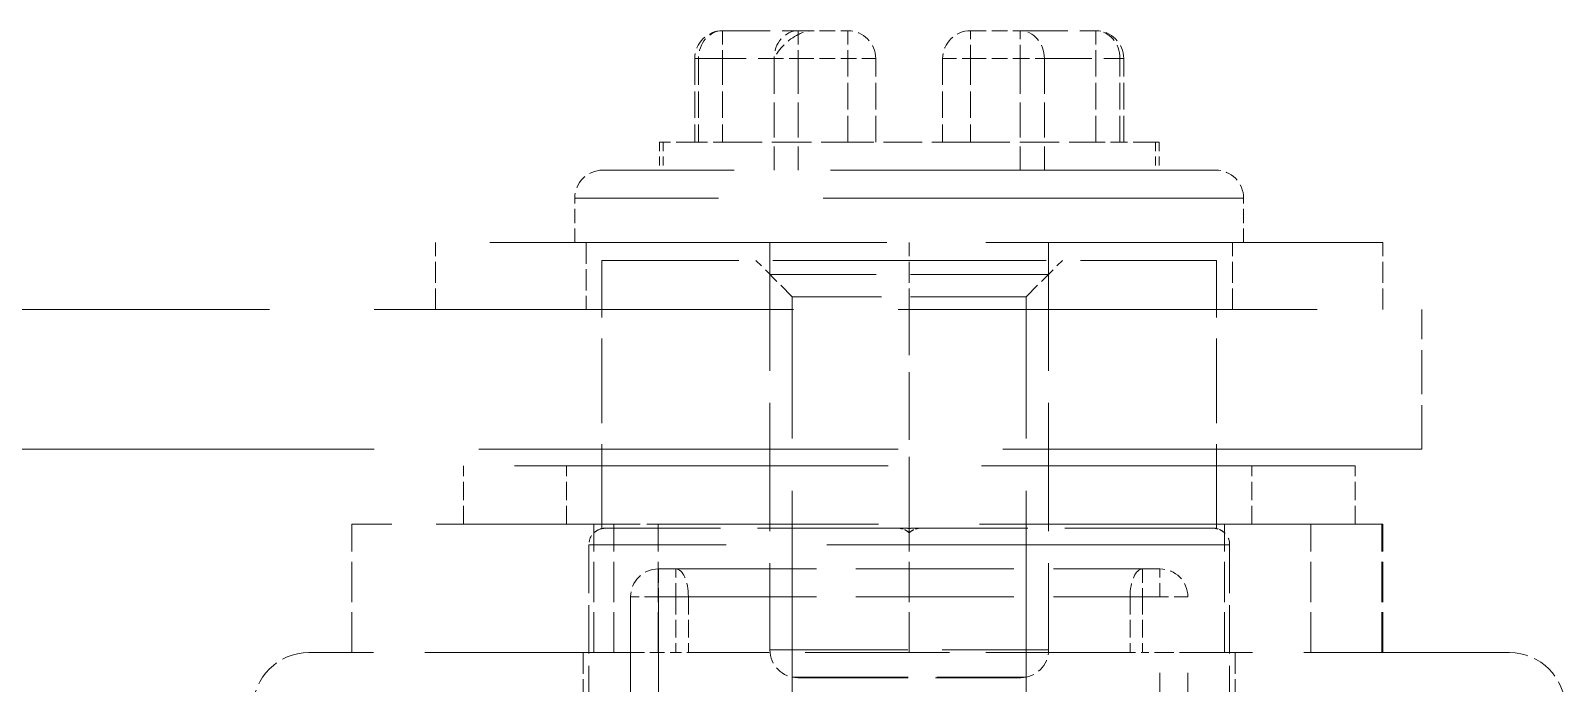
# Model space of a CAD drawing. Header units: millimetres. Extents: x 0 to 2523, y 0 to 1782.
# Drawn here: x 854.26 to 881.8, y 1385.13 to 1396.83 of the extents above; entities that cross this region are included whole.
import ezdxf

# ---------------------------------------------------------------- set-up
doc = ezdxf.new("R2010")
doc.units = ezdxf.units.MM
doc.header["$LTSCALE"] = 3
doc.linetypes.add('DASHED', pattern=[0.2067, 0.1654, -0.0413])
doc.layers.add('가려진 것(ISO)', color=2, linetype='DASHED', lineweight=18)
doc.layers.add('가려진 좁은 것(ISO)', color=2, linetype='DASHED', lineweight=18)

msp = doc.modelspace()

# ---------------------------------------------------------------- linework, layer by layer
at = {"layer": '가려진 것(ISO)', "ltscale": 1.722727}
for p, q in [((866.6779, 1396.833), (868.0347, 1396.833)), ((872.0184, 1396.833), (873.3752, 1396.833))]:
    msp.add_line(p, q, dxfattribs=at)
at = {"layer": '가려진 것(ISO)', "ltscale": 0.56614}
for p, q in [((868.0347, 1396.833), (868.9266, 1396.833)), ((871.1266, 1396.833), (872.0184, 1396.833))]:
    msp.add_line(p, q, dxfattribs=at)
at = {"layer": '가려진 것(ISO)', "ltscale": 0.952248}
for p, q in [((866.1779, 1396.333), (866.1779, 1394.833)), ((869.4266, 1394.833), (869.4266, 1396.333)), ((870.6266, 1396.333), (870.6266, 1394.833)), ((873.8752, 1394.833), (873.8752, 1396.333)), ((864.7274, 1387.983), (865.5223, 1387.983))]:
    msp.add_line(p, q, dxfattribs=at)
at = {"layer": '가려진 것(ISO)', "ltscale": 0.166116}
for p, q in [((865.6098, 1394.833), (865.5429, 1394.833)), ((874.5103, 1394.833), (874.4433, 1394.833))]:
    msp.add_line(p, q, dxfattribs=at)
at = {"layer": '가려진 것(ISO)', "ltscale": 0.317349}
for p, q in [((865.5429, 1394.833), (865.5429, 1394.333)), ((874.5103, 1394.833), (874.5103, 1394.333))]:
    msp.add_line(p, q, dxfattribs=at)
at = {"layer": '가려진 것(ISO)', "ltscale": 0.80633}
for p, q in [((866.2449, 1394.833), (865.6098, 1394.833)), ((874.4433, 1394.833), (873.8082, 1394.833))]:
    msp.add_line(p, q, dxfattribs=at)
at = {"layer": '가려진 것(ISO)', "ltscale": 0.332332}
for p, q in [((866.2449, 1394.833), (866.6779, 1394.833)), ((873.3752, 1394.833), (873.8082, 1394.833))]:
    msp.add_line(p, q, dxfattribs=at)
at = {"layer": '가려진 것(ISO)', "ltscale": 1.427554}
for p, q in [((866.6779, 1394.833), (868.9266, 1394.833)), ((871.1266, 1394.833), (873.3752, 1394.833))]:
    msp.add_line(p, q, dxfattribs=at)
at = {"layer": '가려진 것(ISO)', "ltscale": 1.396677}
msp.add_line((871.1266, 1394.833), (868.9266, 1394.833), dxfattribs=at)
at = {"layer": '가려진 것(ISO)', "ltscale": 13.932237}
msp.add_line((875.5266, 1394.333), (864.5266, 1394.333), dxfattribs=at)
at = {"layer": '가려진 것(ISO)', "ltscale": 0.507819}
for p, q in [((864.0266, 1393.033), (864.0266, 1393.833)), ((876.0266, 1393.033), (876.0266, 1393.833))]:
    msp.add_line(p, q, dxfattribs=at)
at = {"layer": '가려진 것(ISO)', "ltscale": 14.354425}
msp.add_line((878.5266, 1393.033), (861.5266, 1393.033), dxfattribs=at)
at = {"layer": '가려진 것(ISO)', "ltscale": 0.761779}
for p, q in [((861.5266, 1391.833), (861.5266, 1393.033)), ((864.2283, 1393.033), (864.2283, 1391.833)), ((870.0266, 1391.833), (870.0266, 1393.033)), ((875.8248, 1391.833), (875.8248, 1393.033)), ((878.5266, 1391.833), (878.5266, 1393.033)), ((864.1766, 1385.683), (864.1766, 1384.483)), ((875.8766, 1385.683), (875.8766, 1384.483))]:
    msp.add_line(p, q, dxfattribs=at)
at = {"layer": '가려진 것(ISO)', "ltscale": 4.634662}
for p, q in [((867.5266, 1393.033), (867.5266, 1385.733)), ((872.5266, 1393.033), (872.5266, 1385.733))]:
    msp.add_line(p, q, dxfattribs=at)
at = {"layer": '가려진 것(ISO)', "ltscale": 4.952111}
for p, q in [((864.5111, 1392.7139), (870.0266, 1392.7139)), ((870.0266, 1392.7139), (875.542, 1392.7139))]:
    msp.add_line(p, q, dxfattribs=at)
at = {"layer": '가려진 것(ISO)', "ltscale": 3.052}
for p, q in [((864.5111, 1387.9067), (864.5111, 1392.7139)), ((875.542, 1387.9067), (875.542, 1392.7139))]:
    msp.add_line(p, q, dxfattribs=at)
at = {"layer": '가려진 것(ISO)', "ltscale": 0.583524}
for p, q in [((867.9266, 1392.0639), (867.2766, 1392.7139)), ((872.1266, 1392.0639), (872.7766, 1392.7139))]:
    msp.add_line(p, q, dxfattribs=at)
at = {"layer": '가려진 것(ISO)', "ltscale": 4.188547}
msp.add_line((872.1266, 1392.0639), (867.9266, 1392.0639), dxfattribs=at)
at = {"layer": '가려진 것(ISO)', "ltscale": 7.586941}
for p, q in [((867.9266, 1380.1139), (867.9266, 1392.0639)), ((872.1266, 1380.1139), (872.1266, 1392.0639))]:
    msp.add_line(p, q, dxfattribs=at)
at = {"layer": '가려진 것(ISO)', "ltscale": 15.158576}
for p, q in [((851.0266, 1391.833), (879.2261, 1391.833)), ((879.2261, 1389.333), (851.0266, 1389.333))]:
    msp.add_line(p, q, dxfattribs=at)
at = {"layer": '가려진 것(ISO)', "ltscale": 2.444261}
msp.add_line((870.0266, 1387.983), (870.0266, 1391.833), dxfattribs=at)
at = {"layer": '가려진 것(ISO)', "ltscale": 1.587147}
msp.add_line((879.2261, 1389.333), (879.2261, 1391.833), dxfattribs=at)
at = {"layer": '가려진 것(ISO)', "ltscale": 13.510047}
msp.add_line((878.0266, 1389.033), (862.0266, 1389.033), dxfattribs=at)
at = {"layer": '가려진 것(ISO)', "ltscale": 0.666544}
for p, q in [((862.0266, 1387.983), (862.0266, 1389.033)), ((863.8766, 1387.983), (863.8766, 1389.033)), ((876.1766, 1387.983), (876.1766, 1389.033)), ((878.0266, 1387.983), (878.0266, 1389.033))]:
    msp.add_line(p, q, dxfattribs=at)
at = {"layer": '가려진 것(ISO)', "ltscale": 6.426924}
msp.add_line((864.7274, 1387.983), (860.0266, 1387.983), dxfattribs=at)
at = {"layer": '가려진 것(ISO)', "ltscale": 1.460167}
for p, q in [((860.0266, 1385.683), (860.0266, 1387.983)), ((864.3697, 1385.683), (864.3697, 1387.983)), ((864.7274, 1385.683), (864.7274, 1387.983)), ((865.5223, 1385.683), (865.5223, 1387.983)), ((870.0266, 1385.683), (870.0266, 1387.983)), ((875.6834, 1385.683), (875.6834, 1387.983)), ((877.235, 1385.683), (877.235, 1387.983)), ((878.5071, 1385.683), (878.5071, 1387.983)), ((878.5266, 1385.683), (878.5266, 1387.983))]:
    msp.add_line(p, q, dxfattribs=at)
at = {"layer": '가려진 것(ISO)', "ltscale": 14.593666}
msp.add_line((878.5266, 1387.983), (865.5223, 1387.983), dxfattribs=at)
at = {"layer": '가려진 것(ISO)', "ltscale": 5.351567}
msp.add_line((869.9607, 1387.9139), (864.577, 1387.9139), dxfattribs=at)
at = {"layer": '가려진 것(ISO)'}
msp.add_line((869.9607, 1387.9139), (869.9607, 1387.9139), dxfattribs=at)
at = {"layer": '가려진 것(ISO)', "ltscale": 5.35157}
msp.add_line((875.4762, 1387.9139), (870.0924, 1387.9139), dxfattribs=at)
at = {"layer": '가려진 것(ISO)', "ltscale": 1.745872}
for p, q in [((864.2766, 1387.6139), (864.2766, 1384.8639)), ((875.7766, 1387.6139), (875.7766, 1384.8639))]:
    msp.add_line(p, q, dxfattribs=at)
at = {"layer": '가려진 것(ISO)', "ltscale": 5.71399}
msp.add_line((865.5266, 1387.183), (874.5266, 1387.183), dxfattribs=at)
at = {"layer": '가려진 것(ISO)', "ltscale": 11.006289}
for p, q in [((865.0266, 1386.683), (865.0266, 1373.033)), ((875.0266, 1373.033), (875.0266, 1386.683))]:
    msp.add_line(p, q, dxfattribs=at)
at = {"layer": '가려진 것(ISO)', "ltscale": 7.442914}
for p, q in [((865.0266, 1385.683), (859.2533, 1385.683)), ((880.7999, 1385.683), (875.0266, 1385.683))]:
    msp.add_line(p, q, dxfattribs=at)
at = {"layer": '가려진 것(ISO)', "ltscale": 0.498548}
for p, q in [((865.0266, 1385.683), (865.5266, 1385.683)), ((874.5266, 1385.683), (875.0266, 1385.683))]:
    msp.add_line(p, q, dxfattribs=at)
at = {"layer": '가려진 것(ISO)', "ltscale": 0.197438}
for p, q in [((865.8377, 1385.683), (865.5266, 1385.683)), ((874.5266, 1385.683), (874.2154, 1385.683))]:
    msp.add_line(p, q, dxfattribs=at)
at = {"layer": '가려진 것(ISO)', "ltscale": 0.148683}
for p, q in [((865.8377, 1385.683), (866.0636, 1385.683)), ((873.9896, 1385.683), (874.2154, 1385.683))]:
    msp.add_line(p, q, dxfattribs=at)
at = {"layer": '가려진 것(ISO)', "ltscale": 5.221189}
msp.add_line((873.9896, 1385.683), (866.0636, 1385.683), dxfattribs=at)
at = {"layer": '가려진 것(ISO)', "ltscale": 3.989087}
msp.add_line((868.0266, 1385.233), (872.0266, 1385.233), dxfattribs=at)
at = {"layer": '가려진 것(ISO)', "ltscale": 0.498548}
for centre, start, end in [((866.6779, 1396.333), 90, 180), ((868.9266, 1396.333), 0, 90), ((871.1266, 1396.333), 90, 180), ((873.3752, 1396.333), 0, 90), ((864.5266, 1393.833), 90, 180), ((875.5266, 1393.833), 0, 90), ((865.5266, 1386.683), 90, 180), ((874.5266, 1386.683), 0, 90), ((868.0266, 1385.733), 180, 270), ((872.0266, 1385.733), 270, 0)]:
    msp.add_arc(centre, 0.5, start, end, dxfattribs=at)
at = {"layer": '가려진 것(ISO)', "ltscale": 0.257209}
for centre, start, end in [((864.5766, 1387.6139), 102.59803, 180), ((875.4766, 1387.6139), 0, 77.40197)]:
    msp.add_arc(centre, 0.3, start, end, dxfattribs=at)
at = {"layer": '가려진 것(ISO)', "ltscale": 0.997197}
for centre, start, end in [((859.2533, 1384.683), 90, 180), ((880.7999, 1384.683), 0, 90)]:
    msp.add_arc(centre, 1, start, end, dxfattribs=at)
at = {"layer": '가려진 것(ISO)', "ltscale": 0.433106}
msp.add_ellipse((868.0347, 1396.3331), major_axis=(-0.433, -0.433), ratio=0.5772801, start_param=4.1887249, end_param=5.2360625, dxfattribs=at)
at = {"layer": '가려진 것(ISO)', "ltscale": 0.189734}
msp.add_ellipse((868.3234, 1396.333), major_axis=(-0.5774, 0), ratio=0.8660254, start_param=4.712389, end_param=5.2359878, dxfattribs=at)
at = {"layer": '가려진 것(ISO)', "ltscale": 0.059244}
for points in [[(864.577, 1387.9139), (864.5562, 1387.9139), (864.5335, 1387.9117), (864.5111, 1387.9067)], [(870.0924, 1387.9139), (870.0717, 1387.9139), (870.049, 1387.9117), (870.0266, 1387.9067)], [(875.4762, 1387.9139), (875.4969, 1387.9139), (875.5196, 1387.9117), (875.542, 1387.9067)]]:
    msp.add_open_spline(points, degree=3, dxfattribs=at)
at = {"layer": '가려진 것(ISO)', "ltscale": 0.059252}
for points, knots in [([(864.5111, 1387.9067), (864.5335, 1387.9117), (864.5562, 1387.9139), (864.577, 1387.9139), (864.577, 1387.9139), (864.577, 1387.9139)], [-0.1732924933, -0.1732924933, -0.1732924933, -0.1732924933, -0.1644983658, -0.1644983658, -0.1644970959, -0.1644970959, -0.1644970959, -0.1644970959]), ([(875.542, 1387.9067), (875.5196, 1387.9117), (875.4969, 1387.9139), (875.4762, 1387.9139), (875.4762, 1387.9139), (875.4762, 1387.9139)], [-0.1732924933, -0.1732924933, -0.1732924933, -0.1732924933, -0.1644983658, -0.1644983658, -0.1644970961, -0.1644970961, -0.1644970961, -0.1644970961])]:
    msp.add_open_spline(points, degree=3, knots=knots, dxfattribs=at)
at = {"layer": '가려진 것(ISO)', "ltscale": 0.059254}
msp.add_open_spline([(870.0266, 1387.9067), (870.0042, 1387.9117), (869.9815, 1387.9139), (869.9607, 1387.9139), (869.9607, 1387.9139), (869.9607, 1387.9139)], degree=3, knots=[-0.1732924933, -0.1732924933, -0.1732924933, -0.1732924933, -0.1644983658, -0.1644983658, -0.1644968349, -0.1644968349, -0.1644968349, -0.1644968349], dxfattribs=at)
at = {"layer": '가려진 좁은 것(ISO)', "ltscale": 0.498548}
for p, q in [((866.6779, 1396.833), (866.6779, 1396.333)), ((868.0347, 1396.833), (868.0347, 1396.333)), ((868.9266, 1396.833), (868.9266, 1396.333)), ((871.1266, 1396.333), (871.1266, 1396.833)), ((872.0184, 1396.333), (872.0184, 1396.833)), ((873.3752, 1396.833), (873.3752, 1396.333)), ((869.4266, 1396.333), (868.9266, 1396.333)), ((870.6266, 1396.333), (871.1266, 1396.333)), ((865.5266, 1387.183), (865.5266, 1386.683)), ((865.8377, 1386.683), (865.8377, 1387.183)), ((874.2154, 1387.183), (874.2154, 1386.683)), ((874.5266, 1386.683), (874.5266, 1387.183)), ((865.5266, 1386.683), (865.0266, 1386.683)), ((875.0266, 1386.683), (874.5266, 1386.683))]:
    msp.add_line(p, q, dxfattribs=at)
at = {"layer": '가려진 좁은 것(ISO)', "ltscale": 0.166116}
for p, q in [((866.1779, 1396.333), (866.2449, 1396.333)), ((873.8752, 1396.333), (873.8082, 1396.333))]:
    msp.add_line(p, q, dxfattribs=at)
at = {"layer": '가려진 좁은 것(ISO)', "ltscale": 0.952248}
for p, q in [((866.2449, 1396.333), (866.2449, 1394.833)), ((866.6779, 1396.333), (866.6779, 1394.833)), ((868.9266, 1394.833), (868.9266, 1396.333)), ((871.1266, 1396.333), (871.1266, 1394.833)), ((873.3752, 1394.833), (873.3752, 1396.333)), ((873.8082, 1394.833), (873.8082, 1396.333))]:
    msp.add_line(p, q, dxfattribs=at)
at = {"layer": '가려진 좁은 것(ISO)', "ltscale": 1.722727}
for p, q in [((866.2449, 1396.333), (867.6017, 1396.333)), ((872.4514, 1396.333), (873.8082, 1396.333))]:
    msp.add_line(p, q, dxfattribs=at)
at = {"layer": '가려진 좁은 것(ISO)', "ltscale": 0.332332}
for p, q in [((868.0347, 1396.333), (867.6017, 1396.333)), ((872.4514, 1396.333), (872.0184, 1396.333))]:
    msp.add_line(p, q, dxfattribs=at)
at = {"layer": '가려진 좁은 것(ISO)', "ltscale": 1.269698}
for p, q in [((867.6017, 1396.333), (867.6017, 1394.333)), ((868.0347, 1396.333), (868.0347, 1394.333)), ((872.0184, 1396.333), (872.0184, 1394.333)), ((872.4514, 1396.333), (872.4514, 1394.333))]:
    msp.add_line(p, q, dxfattribs=at)
at = {"layer": '가려진 좁은 것(ISO)', "ltscale": 0.56614}
for p, q in [((868.0347, 1396.333), (868.9266, 1396.333)), ((871.1266, 1396.333), (872.0184, 1396.333))]:
    msp.add_line(p, q, dxfattribs=at)
at = {"layer": '가려진 좁은 것(ISO)', "ltscale": 0.317349}
for p, q in [((865.6098, 1394.833), (865.6098, 1394.333)), ((874.4433, 1394.833), (874.4433, 1394.333))]:
    msp.add_line(p, q, dxfattribs=at)
at = {"layer": '가려진 좁은 것(ISO)', "ltscale": 15.198803}
msp.add_line((876.0266, 1393.833), (864.0266, 1393.833), dxfattribs=at)
at = {"layer": '가려진 좁은 것(ISO)', "ltscale": 4.986384}
for p, q in [((872.5266, 1392.4639), (867.5266, 1392.4639)), ((867.5266, 1385.733), (872.5266, 1385.733))]:
    msp.add_line(p, q, dxfattribs=at)
at = {"layer": '가려진 좁은 것(ISO)', "ltscale": 14.56552}
msp.add_line((875.7766, 1387.6139), (864.2766, 1387.6139), dxfattribs=at)
at = {"layer": '가려진 좁은 것(ISO)', "ltscale": 11.006289}
for p, q in [((865.5266, 1386.683), (865.5266, 1373.033)), ((874.5266, 1373.033), (874.5266, 1386.683))]:
    msp.add_line(p, q, dxfattribs=at)
at = {"layer": '가려진 좁은 것(ISO)', "ltscale": 5.71399}
msp.add_line((865.5266, 1386.683), (874.5266, 1386.683), dxfattribs=at)
at = {"layer": '가려진 좁은 것(ISO)', "ltscale": 0.634799}
for p, q in [((865.8377, 1386.683), (865.8377, 1385.683)), ((866.0636, 1386.683), (866.0636, 1385.683)), ((873.9896, 1386.683), (873.9896, 1385.683)), ((874.2154, 1386.683), (874.2154, 1385.683))]:
    msp.add_line(p, q, dxfattribs=at)
at = {"layer": '가려진 좁은 것(ISO)', "ltscale": 4.188547}
msp.add_line((867.9266, 1385.2431), (872.1266, 1385.2431), dxfattribs=at)
at = {"layer": '가려진 좁은 것(ISO)', "ltscale": 0.498548}
for centre, ratio, start_param, end_param in [((866.6779, 1396.333), 0.8660254, 0, 1.5707963), ((868.0347, 1396.333), 0.8660254, 0, 1.5707963), ((872.0184, 1396.333), 0.8660254, 4.712389, 6.2831853), ((873.3752, 1396.333), 0.8660254, 4.712389, 6.2831853), ((865.8377, 1386.683), 0.4517125, 4.712389, 6.2831853), ((874.2154, 1386.683), 0.4517125, 0, 1.5707963)]:
    msp.add_ellipse(centre, major_axis=(0, 0.5), ratio=ratio, start_param=start_param, end_param=end_param, dxfattribs=at)
at = {"layer": '가려진 좁은 것(ISO)', "ltscale": 0.199205}
for points, knots in [([(864.5807, 1387.9139), (864.538, 1387.9139), (864.4874, 1387.9034), (864.4215, 1387.8721), (864.3934, 1387.8537), (864.3697, 1387.8312)], [0.167641308, 0.167641308, 0.167641308, 0.167641308, 0.185737103, 0.185737103, 0.197121541, 0.197121541, 0.197121541, 0.197121541]), ([(870.0266, 1387.8312), (870.0029, 1387.8537), (869.9748, 1387.8721), (869.9089, 1387.9034), (869.8583, 1387.9139), (869.8156, 1387.9139)], [0.025018637, 0.025018637, 0.025018637, 0.025018637, 0.036403075, 0.036403075, 0.054498869, 0.054498869, 0.054498869, 0.054498869]), ([(870.0266, 1387.8312), (870.0502, 1387.8537), (870.0783, 1387.8721), (870.1442, 1387.9034), (870.1949, 1387.9139), (870.2375, 1387.9139)], [0.025018637, 0.025018637, 0.025018637, 0.025018637, 0.036403075, 0.036403075, 0.054498869, 0.054498869, 0.054498869, 0.054498869]), ([(870.2375, 1387.9139), (870.1949, 1387.9139), (870.1442, 1387.9034), (870.0783, 1387.8721), (870.0502, 1387.8537), (870.0266, 1387.8312)], [0.167641308, 0.167641308, 0.167641308, 0.167641308, 0.185737103, 0.185737103, 0.197121541, 0.197121541, 0.197121541, 0.197121541]), ([(875.4725, 1387.9139), (875.5151, 1387.9139), (875.5658, 1387.9034), (875.6316, 1387.8721), (875.6598, 1387.8537), (875.6834, 1387.8312)], [0.167641308, 0.167641308, 0.167641308, 0.167641308, 0.185737103, 0.185737103, 0.197121541, 0.197121541, 0.197121541, 0.197121541]), ([(875.6834, 1387.8312), (875.6598, 1387.8537), (875.6316, 1387.8721), (875.5658, 1387.9034), (875.5151, 1387.9139), (875.4725, 1387.9139)], [0.025018637, 0.025018637, 0.025018637, 0.025018637, 0.036403075, 0.036403075, 0.054498869, 0.054498869, 0.054498869, 0.054498869])]:
    msp.add_open_spline(points, degree=3, knots=knots, dxfattribs=at)
at = {"layer": '가려진 좁은 것(ISO)', "ltscale": 0.199204}
for points, knots in [([(864.3697, 1387.8312), (864.3955, 1387.8558), (864.4285, 1387.8766), (864.4951, 1387.905), (864.5416, 1387.9139), (864.5807, 1387.9139)], [0.025009917, 0.025009917, 0.025009917, 0.025009917, 0.037924219, 0.037924219, 0.05450854, 0.05450854, 0.05450854, 0.05450854]), ([(869.8156, 1387.9139), (869.8547, 1387.9139), (869.9012, 1387.905), (869.9678, 1387.8766), (870.0008, 1387.8558), (870.0266, 1387.8312)], [0.167641308, 0.167641308, 0.167641308, 0.167641308, 0.184225629, 0.184225629, 0.197139932, 0.197139932, 0.197139932, 0.197139932])]:
    msp.add_open_spline(points, degree=3, knots=knots, dxfattribs=at)

doc.saveas('drawing.dxf')
